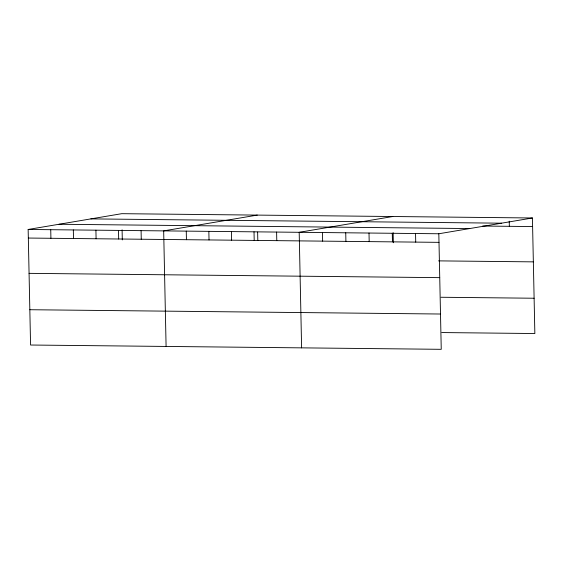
<?xml version="1.0" encoding="UTF-8"?>
<svg xmlns="http://www.w3.org/2000/svg" width="563" height="563" viewBox="0 0 563 563"><rect width="100%" height="100%" fill="white"/><g stroke="black" fill="none" stroke-linecap="round" stroke-linejoin="round"><path stroke-width="0.84" d="M532.429 217.98L438.823 233.765L441.244 349.32L30.571 345.02L28.15 229.465L121.756 213.68L532.429 217.98L534.85 333.535L441.765 332.557M257.277 215.094L163.671 230.886L166.092 346.442M392.798 216.516L299.192 232.301L301.613 347.864M90.868 218.887L501.542 223.187M482.618 226.037L532.612 226.565M59.038 224.257L469.711 228.557M28.15 229.465L438.823 233.765M28.333 238.05L438.999 242.35M438.542 260.873L533.351 261.865M29.072 273.351L439.738 277.65M441.026 297.257L534.111 298.235M29.832 309.72L440.505 314.02M509.233 221.168L509.339 226.319M415.55 233.525L415.726 242.111M393.143 232.667L393.354 242.752M392.277 233.279L392.46 241.865M369.004 233.033L369.187 241.618M345.738 232.793L345.914 241.379M322.465 232.547L322.641 241.133M276.609 232.069L276.785 240.654M257.636 232.09L257.812 240.492M254.019 231.829L254.202 240.415M231.435 231.597L231.611 240.183M208.845 231.358L209.028 239.944M186.262 231.119L186.437 239.704M141.088 230.647L141.264 239.233M122.094 229.824L122.305 239.915M118.497 230.415L118.68 239.001M95.914 230.176L96.09 238.761M73.324 229.936L73.507 238.522M50.74 229.704L50.916 238.29"/></g></svg>
